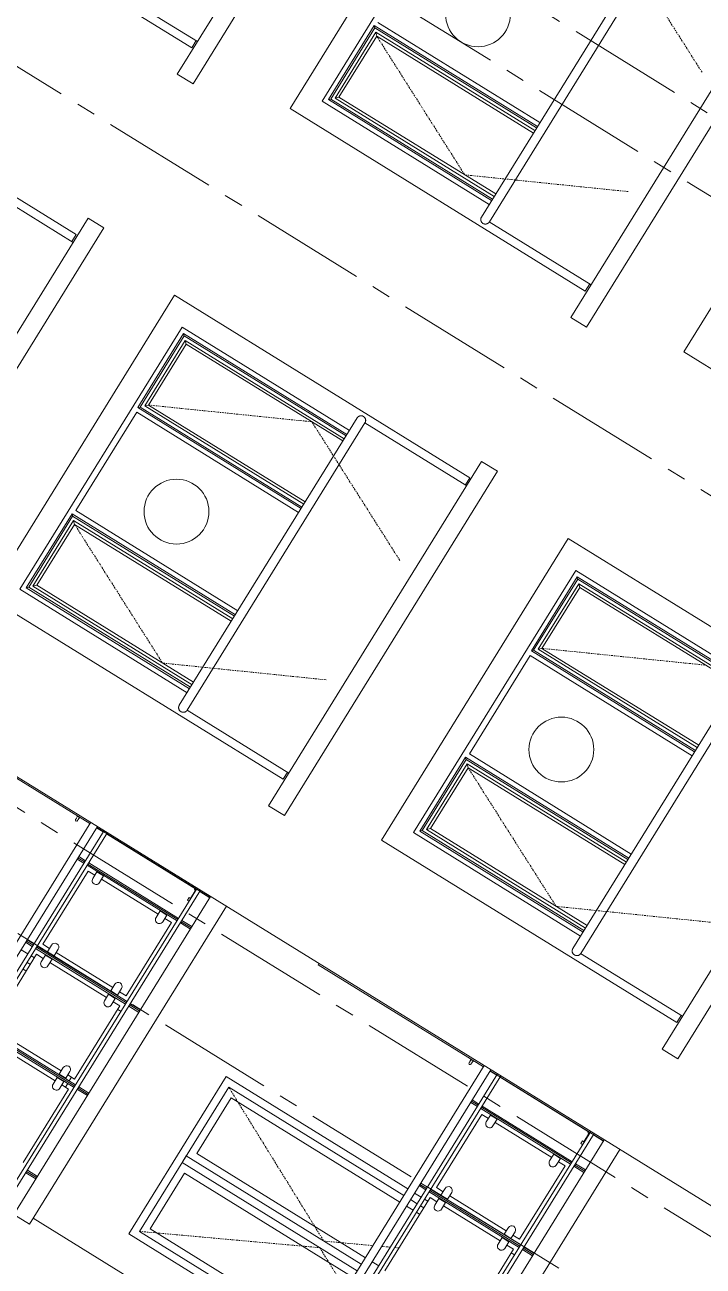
# Model space of a CAD drawing. Header units: millimetres. Extents: x 1373 to 40779, y 1939 to 6439.
# Drawn here: x 2848.1 to 2958, y 3296.5 to 3497.8 of the extents above; entities that cross this region are included whole.
import ezdxf

# ---------------------------------------------------------------- set-up
doc = ezdxf.new("R2010")
doc.units = ezdxf.units.MM
doc.linetypes.add('Center', pattern=[3, 1.2, -0.6, 0.6, -0.6])
doc.linetypes.add('IMPORT-CENTER2', pattern=[112.5, 75, -12.5, 12.5, -12.5])
for name, color, linetype, lineweight in [('A-DOOR', 31, 'Continuous', 18), ('A-DOOR-FRAM', 31, 'Continuous', 18), ('A-FLOR', 192, 'Continuous', 30), ('A-FLOR-HRAL', 11, 'Continuous', 18), ('A-GLAZ', 151, 'Continuous', 18), ('A-WALL', 20, 'Continuous', 9), ('HESAPLAMALAR', 2, 'Continuous', 30), ('S-GRID', 252, 'IMPORT-CENTER2', 5)]:
    doc.layers.add(name, color=color, linetype=linetype, lineweight=lineweight)
doc.layers.add('Çember', color=7, linetype='Continuous')

# ---------------------------------------------------------------- blocks, each defined once
blk = doc.blocks.new('_MB_KAPI_CAMLI_B - _m_kapı_90_camlı-2079224-ÖN GÖRÜNÜŞ')
at = {"layer": 'A-DOOR'}
for p, q in [((1027.19, 500), (1027.19, 501.22)), ((1028.69, 500.7), (1027.19, 500.7)), ((1027.19, 498.78), (1027.19, 500)), ((1027.19, 499.3), (1028.69, 499.3)), ((1027.92, 410.17), (1027.92, 410.81)), ((1036.09, 411.5), (1034.09, 411.5)), ((1034.09, 411.5), (1034.09, 410.18)), ((1036.09, 411.5), (1036.09, 410.18)), ((1034.09, 410.5), (1028.34, 410.5)), ((1028.34, 410.5), (1028.34, 410.24))]:
    blk.add_line(p, q, dxfattribs=at)
at = {"layer": 'A-DOOR', "flags": 128}
for points in [[(1029.69, 500.7), (1029.69, 500.7), (1029.68, 500.7), (1029.68, 500.7), (1029.67, 500.7), (1029.67, 500.7), (1029.66, 500.7), (1029.65, 500.7), (1029.64, 500.7), (1029.62, 500.7), (1029.61, 500.7), (1029.59, 500.7), (1029.57, 500.7), (1029.55, 500.7), (1029.53, 500.7), (1029.51, 500.7), (1029.49, 500.7), (1029.46, 500.7), (1029.44, 500.7), (1029.41, 500.7), (1029.38, 500.7), (1029.35, 500.7), (1029.32, 500.7), (1029.29, 500.7), (1029.26, 500.7), (1029.23, 500.7), (1029.19, 500.7), (1029.16, 500.7), (1029.12, 500.7), (1029.09, 500.7), (1029.05, 500.7), (1029.01, 500.7), (1028.97, 500.7), (1028.94, 500.7), (1028.9, 500.7), (1028.86, 500.7), (1028.82, 500.7), (1028.78, 500.7), (1028.74, 500.7), (1028.7, 500.7), (1028.69, 500.7)], [(1028.69, 499.3), (1028.73, 499.3), (1028.77, 499.3), (1028.81, 499.3), (1028.85, 499.3), (1028.89, 499.3), (1028.92, 499.3), (1028.96, 499.3), (1029, 499.3), (1029.04, 499.3), (1029.08, 499.3), (1029.11, 499.3), (1029.15, 499.3), (1029.18, 499.3), (1029.22, 499.3), (1029.25, 499.3), (1029.28, 499.3), (1029.32, 499.3), (1029.35, 499.3), (1029.38, 499.3), (1029.4, 499.3), (1029.43, 499.3), (1029.46, 499.3), (1029.48, 499.3), (1029.51, 499.3), (1029.53, 499.3), (1029.55, 499.3), (1029.57, 499.3), (1029.59, 499.3), (1029.6, 499.3), (1029.62, 499.3), (1029.63, 499.3), (1029.64, 499.3), (1029.66, 499.3), (1029.66, 499.3), (1029.67, 499.3), (1029.68, 499.3), (1029.68, 499.3), (1029.69, 499.3), (1029.69, 499.3)], [(1027.06, 411.74), (1027.13, 411.7), (1027.2, 411.66), (1027.27, 411.62), (1027.33, 411.57), (1027.39, 411.52), (1027.45, 411.46), (1027.51, 411.41), (1027.56, 411.35), (1027.62, 411.29), (1027.67, 411.23), (1027.71, 411.16), (1027.76, 411.1), (1027.8, 411.03), (1027.84, 410.96), (1027.88, 410.89), (1027.91, 410.82), (1027.92, 410.81)], [(1027.92, 410.81), (1027.93, 410.79), (1027.94, 410.77), (1027.95, 410.75), (1027.96, 410.73), (1027.97, 410.72), (1027.98, 410.7), (1027.99, 410.68), (1028.01, 410.67), (1028.02, 410.65), (1028.04, 410.64), (1028.05, 410.62), (1028.07, 410.61), (1028.08, 410.6), (1028.1, 410.59), (1028.12, 410.57), (1028.14, 410.56), (1028.16, 410.55), (1028.17, 410.54), (1028.19, 410.54), (1028.21, 410.53), (1028.23, 410.52), (1028.25, 410.52), (1028.27, 410.51), (1028.29, 410.51), (1028.31, 410.5), (1028.33, 410.5), (1028.34, 410.5)]]:
    blk.add_lwpolyline(points, dxfattribs=at)
at = {"layer": 'A-DOOR'}
for start, end in [(60, 105), (255, 300), (0, 30), (330, 0)]:
    blk.add_arc((1029.69, 500), 0.7, start, end, dxfattribs=at)
at = {"layer": 'A-DOOR-FRAM'}
for p, q in [((1027.09, 617.5), (1026.09, 617.5)), ((1027.09, 617.5), (1027.09, 491.44)), ((1027.09, 486.36), (1027.09, 481.28)), ((1027.09, 478.74), (1027.09, 410.16)), ((1027.09, 407.62), (1027.09, 400))]:
    blk.add_line(p, q, dxfattribs=at)
blk = doc.blocks.new('A$C06b003cd')
at = {"layer": 'A-FLOR', "color": 1, "lineweight": 20}
for p, q in [((2756.15, 1784.05), (2998.66, 1784.05)), ((2998.66, 1784.05), (2998.66, 1772.05)), ((2998.66, 1772.05), (2756.15, 1772.05)), ((2756.15, 1484.05), (2998.66, 1484.05)), ((2998.66, 1472.05), (2756.15, 1472.05))]:
    blk.add_line(p, q, dxfattribs=at)
at = {"layer": 'A-FLOR-HRAL'}
for p, q in [((2756.15, 1875.49), (2998.66, 1875.49)), ((2756.15, 1870.41), (2998.66, 1870.41)), ((2756.88, 1784.05), (2756.88, 1870.41)), ((2779.13, 1865.33), (2779.13, 1870.41)), ((2781.03, 1870.41), (2781.03, 1865.33)), ((2842.63, 1865.33), (2842.63, 1870.41)), ((2844.53, 1870.41), (2844.53, 1865.33)), ((2756.15, 1865.33), (2997.33, 1865.33)), ((2756.15, 1862.79), (2997.33, 1862.79)), ((2779.13, 1794.21), (2779.13, 1862.79)), ((2781.03, 1862.79), (2781.03, 1794.21)), ((2839.77, 1860.25), (2783.89, 1860.25)), ((2783.89, 1860.25), (2783.89, 1855.17)), ((2839.77, 1855.17), (2839.77, 1860.25)), ((2842.63, 1794.21), (2842.63, 1862.79)), ((2844.53, 1862.79), (2844.53, 1794.21)), ((2903.27, 1860.25), (2847.39, 1860.25)), ((2847.39, 1860.25), (2847.39, 1855.17)), ((2906.13, 1794.21), (2906.13, 1862.79)), ((2908.03, 1862.79), (2908.03, 1794.21)), ((2786.43, 1855.17), (2781.35, 1855.17)), ((2781.35, 1855.17), (2781.35, 1850.09)), ((2842.31, 1855.17), (2837.23, 1855.17)), ((2842.31, 1850.09), (2842.31, 1855.17)), ((2849.93, 1855.17), (2844.85, 1855.17)), ((2844.85, 1855.17), (2844.85, 1850.09)), ((2781.35, 1850.09), (2786.43, 1850.09)), ((2783.89, 1850.09), (2783.89, 1806.91)), ((2837.23, 1850.09), (2842.31, 1850.09)), ((2839.77, 1806.91), (2839.77, 1850.09)), ((2844.85, 1850.09), (2849.93, 1850.09)), ((2847.39, 1850.09), (2847.39, 1806.91)), ((2903.27, 1806.91), (2903.27, 1850.09)), ((2910.89, 1850.09), (2910.89, 1806.91)), ((2786.43, 1806.91), (2781.35, 1806.91)), ((2781.35, 1806.91), (2781.35, 1801.83)), ((2842.31, 1806.91), (2837.23, 1806.91)), ((2842.31, 1801.83), (2842.31, 1806.91)), ((2849.93, 1806.91), (2844.85, 1806.91)), ((2844.85, 1806.91), (2844.85, 1801.83)), ((2905.81, 1806.91), (2900.73, 1806.91)), ((2905.81, 1801.83), (2905.81, 1806.91)), ((2913.43, 1806.91), (2908.35, 1806.91)), ((2908.35, 1806.91), (2908.35, 1801.83)), ((2781.35, 1801.83), (2786.43, 1801.83)), ((2783.89, 1801.83), (2783.89, 1796.75)), ((2783.89, 1796.75), (2839.77, 1796.75)), ((2837.23, 1801.83), (2842.31, 1801.83)), ((2839.77, 1796.75), (2839.77, 1801.83)), ((2844.85, 1801.83), (2849.93, 1801.83)), ((2847.39, 1801.83), (2847.39, 1796.75)), ((2847.39, 1796.75), (2903.27, 1796.75)), ((2900.73, 1801.83), (2905.81, 1801.83)), ((2903.27, 1796.75), (2903.27, 1801.83)), ((2908.35, 1801.83), (2913.43, 1801.83)), ((2910.89, 1801.83), (2910.89, 1796.75)), ((2910.89, 1796.75), (2966.77, 1796.75)), ((2756.15, 1794.21), (2997.33, 1794.21)), ((2756.15, 1791.67), (2997.33, 1791.67)), ((2779.13, 1784.05), (2779.13, 1791.67)), ((2781.03, 1791.67), (2781.03, 1784.05)), ((2842.63, 1784.05), (2842.63, 1791.67)), ((2844.53, 1791.67), (2844.53, 1784.05)), ((2906.13, 1784.05), (2906.13, 1791.67)), ((2908.03, 1791.67), (2908.03, 1784.05)), ((2969.63, 1784.05), (2969.63, 1791.67)), ((2971.53, 1791.67), (2971.53, 1784.05)), ((2756.15, 1575.49), (2998.66, 1575.49)), ((2756.15, 1570.41), (2998.66, 1570.41)), ((2756.88, 1484.05), (2756.88, 1570.41)), ((2779.13, 1565.33), (2779.13, 1570.41)), ((2781.03, 1570.41), (2781.03, 1565.33)), ((2842.63, 1565.33), (2842.63, 1570.41)), ((2844.53, 1570.41), (2844.53, 1565.33)), ((2756.15, 1565.33), (2997.33, 1565.33)), ((2756.15, 1562.79), (2997.33, 1562.79)), ((2779.13, 1494.21), (2779.13, 1562.79)), ((2781.03, 1562.79), (2781.03, 1494.21)), ((2842.63, 1494.21), (2842.63, 1562.79)), ((2844.53, 1562.79), (2844.53, 1494.21)), ((2786.43, 1555.17), (2781.35, 1555.17)), ((2781.35, 1555.17), (2781.35, 1550.09)), ((2839.77, 1560.25), (2783.89, 1560.25)), ((2783.89, 1560.25), (2783.89, 1555.17)), ((2842.31, 1555.17), (2837.23, 1555.17)), ((2839.77, 1555.17), (2839.77, 1560.25)), ((2842.31, 1550.09), (2842.31, 1555.17)), ((2849.93, 1555.17), (2844.85, 1555.17)), ((2844.85, 1555.17), (2844.85, 1550.09)), ((2903.27, 1560.25), (2847.39, 1560.25)), ((2847.39, 1560.25), (2847.39, 1555.17)), ((2781.35, 1550.09), (2786.43, 1550.09)), ((2783.89, 1550.09), (2783.89, 1506.91)), ((2837.23, 1550.09), (2842.31, 1550.09)), ((2839.77, 1506.91), (2839.77, 1550.09)), ((2844.85, 1550.09), (2849.93, 1550.09)), ((2847.39, 1550.09), (2847.39, 1506.91)), ((2786.43, 1506.91), (2781.35, 1506.91)), ((2781.35, 1506.91), (2781.35, 1501.83)), ((2842.31, 1506.91), (2837.23, 1506.91)), ((2842.31, 1501.83), (2842.31, 1506.91)), ((2849.93, 1506.91), (2844.85, 1506.91)), ((2844.85, 1506.91), (2844.85, 1501.83)), ((2781.35, 1501.83), (2786.43, 1501.83)), ((2783.89, 1501.83), (2783.89, 1496.75)), ((2837.23, 1501.83), (2842.31, 1501.83)), ((2839.77, 1496.75), (2839.77, 1501.83)), ((2844.85, 1501.83), (2849.93, 1501.83)), ((2847.39, 1501.83), (2847.39, 1496.75)), ((2756.15, 1494.21), (2997.33, 1494.21)), ((2756.15, 1491.67), (2997.33, 1491.67)), ((2779.13, 1484.05), (2779.13, 1491.67)), ((2781.03, 1491.67), (2781.03, 1484.05)), ((2783.89, 1496.75), (2839.77, 1496.75)), ((2842.63, 1484.05), (2842.63, 1491.67)), ((2844.53, 1491.67), (2844.53, 1484.05)), ((2847.39, 1496.75), (2903.27, 1496.75))]:
    blk.add_line(p, q, dxfattribs=at)
at = {"layer": 'A-FLOR-HRAL', "linetype": 'Continuous'}
for p, q in [((2780.08, 1865.33), (2780.08, 1870.41)), ((2843.58, 1865.33), (2843.58, 1870.41)), ((2780.08, 1794.21), (2780.08, 1862.79)), ((2843.58, 1794.21), (2843.58, 1862.79)), ((2907.08, 1794.21), (2907.08, 1862.79)), ((2780.08, 1784.05), (2780.08, 1791.67)), ((2843.58, 1784.05), (2843.58, 1791.67)), ((2907.08, 1784.05), (2907.08, 1791.67)), ((2970.58, 1784.05), (2970.58, 1791.67)), ((2780.08, 1565.33), (2780.08, 1570.41)), ((2843.58, 1565.33), (2843.58, 1570.41)), ((2780.08, 1494.21), (2780.08, 1562.79)), ((2843.58, 1494.21), (2843.58, 1562.79)), ((2780.08, 1484.05), (2780.08, 1491.67)), ((2843.58, 1484.05), (2843.58, 1491.67))]:
    blk.add_line(p, q, dxfattribs=at)
at = {"layer": 'A-FLOR-HRAL'}
for centre, start, end in [((2786.43, 1852.63), 270, 90), ((2837.23, 1852.63), 90, 270), ((2849.93, 1852.63), 270, 90), ((2786.43, 1804.37), 270, 90), ((2837.23, 1804.37), 90, 270), ((2849.93, 1804.37), 270, 90), ((2900.73, 1804.37), 90, 270), ((2913.43, 1804.37), 270, 90), ((2786.43, 1552.63), 270, 90), ((2837.23, 1552.63), 90, 270), ((2849.93, 1552.63), 270, 90), ((2786.43, 1504.37), 270, 90), ((2837.23, 1504.37), 90, 270), ((2849.93, 1504.37), 270, 90)]:
    blk.add_arc(centre, 2.54, start, end, dxfattribs=at)
at = {"layer": 'A-GLAZ'}
for p, q in [((2294.42, 2084.05), (2294.42, 2309.05)), ((2436.78, 2309.05), (2436.78, 2084.05)), ((2288.98, 2160.68), (2288.98, 2083.05)), ((2442.22, 2160.68), (2442.22, 2083.05)), ((2051.42, 2083.05), (2313.92, 2083.05)), ((2288.98, 2084.05), (2294.42, 2084.05)), ((2313.92, 2071.05), (2313.92, 2083.05)), ((2423.78, 2083.05), (2686.29, 2083.05)), ((2423.78, 2071.05), (2423.78, 2083.05)), ((2436.78, 2084.05), (2442.22, 2084.05)), ((2313.92, 2071.05), (2051.42, 2071.05)), ((2686.29, 2071.05), (2423.78, 2071.05)), ((2294.42, 2009.05), (2064.42, 2009.05)), ((2294.42, 1784.05), (2294.42, 2009.05)), ((2666.78, 2009.05), (2436.78, 2009.05)), ((2436.78, 2009.05), (2436.78, 1784.05)), ((2666.78, 1784.05), (2666.78, 2009.05)), ((2079.42, 1994.05), (2279.42, 1994.05)), ((2216.92, 1990.05), (2216.92, 1866.58)), ((2219.92, 1991.05), (2276.42, 1991.05)), ((2219.92, 1866.58), (2219.92, 1991.05)), ((2219.92, 1991.05), (2221.08, 1989.89)), ((2221.08, 1989.89), (2275.25, 1989.89)), ((2221.08, 1989.89), (2221.08, 1866.58)), ((2275.25, 1989.89), (2276.42, 1991.05)), ((2275.25, 1989.89), (2275.25, 1866.58)), ((2276.42, 1991.05), (2276.42, 1866.58)), ((2279.42, 1994.05), (2279.42, 1866.58)), ((2451.78, 1866.58), (2451.78, 1994.05)), ((2451.78, 1994.05), (2651.78, 1994.05)), ((2454.78, 1866.57), (2454.78, 1991.05)), ((2455.86, 1989.97), (2454.78, 1991.05)), ((2454.78, 1991.05), (2511.28, 1991.05)), ((2455.86, 1866.57), (2455.86, 1989.97)), ((2510.21, 1989.97), (2455.86, 1989.97)), ((2511.28, 1991.05), (2510.21, 1989.97)), ((2510.21, 1989.97), (2510.21, 1866.58)), ((2511.28, 1991.05), (2511.28, 1866.58)), ((2514.28, 1866.58), (2514.28, 1990.05)), ((2514.28, 1990.05), (2589.28, 1990.05)), ((2589.28, 1990.05), (2589.28, 1866.58)), ((2592.28, 1991.05), (2648.78, 1991.05)), ((2592.28, 1866.58), (2592.28, 1991.05)), ((2592.28, 1991.05), (2593.45, 1989.89)), ((2593.45, 1989.89), (2647.62, 1989.89)), ((2593.45, 1989.89), (2593.45, 1866.58)), ((2647.62, 1989.89), (2648.78, 1991.05)), ((2647.62, 1989.89), (2647.62, 1866.58)), ((2648.78, 1991.05), (2648.78, 1866.58)), ((2651.78, 1994.05), (2651.78, 1866.58)), ((2273.3, 1987.93), (2223.03, 1987.93)), ((2223.03, 1866.58), (2223.03, 1987.93)), ((2223.03, 1987.93), (2224.92, 1986.05)), ((2271.42, 1986.05), (2224.92, 1986.05)), ((2224.92, 1986.05), (2224.92, 1866.58)), ((2271.42, 1986.05), (2273.3, 1987.93)), ((2271.42, 1866.58), (2271.42, 1986.05)), ((2273.3, 1866.58), (2273.3, 1987.93)), ((2459.78, 1986.05), (2458.04, 1987.79)), ((2458.04, 1987.79), (2458.04, 1866.57)), ((2508.03, 1987.79), (2458.04, 1987.79)), ((2459.78, 1986.05), (2459.78, 1866.57)), ((2506.28, 1986.05), (2459.78, 1986.05)), ((2508.03, 1987.79), (2506.28, 1986.05)), ((2506.28, 1866.58), (2506.28, 1986.05)), ((2508.03, 1866.58), (2508.03, 1987.79)), ((2645.67, 1987.93), (2595.4, 1987.93)), ((2595.4, 1866.58), (2595.4, 1987.93)), ((2595.4, 1987.93), (2597.28, 1986.05)), ((2643.78, 1986.05), (2597.28, 1986.05)), ((2597.28, 1986.05), (2597.28, 1866.58)), ((2643.78, 1986.05), (2645.67, 1987.93)), ((2643.78, 1866.58), (2643.78, 1986.05)), ((2645.67, 1866.58), (2645.67, 1987.93)), ((2288.98, 1866.58), (2069.85, 1866.58)), ((2069.85, 1860.58), (2288.98, 1860.58)), ((2288.98, 1860.68), (2288.98, 1783.05)), ((2661.35, 1866.58), (2442.22, 1866.58)), ((2442.22, 1860.68), (2442.22, 1783.05)), ((2442.22, 1860.58), (2661.35, 1860.58)), ((2661.35, 1860.68), (2661.35, 1783.05)), ((2855.15, 1862.79), (2855.15, 1860.25)), ((2860.15, 1862.79), (2860.15, 1860.25)), ((2903.27, 1799.05), (2906.13, 1799.05)), ((2910.89, 1799.05), (2908.03, 1799.05)), ((2908.03, 1799.05), (2910.89, 1799.05)), ((2051.42, 1783.05), (2313.92, 1783.05)), ((2288.98, 1784.05), (2294.42, 1784.05)), ((2313.92, 1771.05), (2313.92, 1783.05)), ((2423.78, 1783.05), (2686.29, 1783.05)), ((2423.78, 1771.05), (2423.78, 1783.05)), ((2436.78, 1784.05), (2442.22, 1784.05)), ((2661.35, 1784.05), (2666.78, 1784.05)), ((2686.29, 1771.05), (2686.29, 1783.05)), ((2313.92, 1771.05), (2051.42, 1771.05)), ((2686.29, 1771.05), (2423.78, 1771.05)), ((2294.42, 1709.05), (2064.42, 1709.05)), ((2294.42, 1484.05), (2294.42, 1709.05)), ((2666.78, 1709.05), (2436.78, 1709.05)), ((2436.78, 1709.05), (2436.78, 1484.05)), ((2666.78, 1484.05), (2666.78, 1709.05)), ((2855.15, 1709.05), (2965.15, 1709.05)), ((2855.15, 1709.05), (2855.15, 1575.49)), ((2912.65, 1709.05), (2907.65, 1709.05)), ((2907.65, 1575.49), (2907.65, 1709.05)), ((2912.65, 1709.05), (2912.65, 1575.49)), ((2965.15, 1575.49), (2965.15, 1709.05)), ((2860.15, 1704.05), (2902.65, 1704.05)), ((2860.15, 1704.05), (2860.15, 1575.49)), ((2902.65, 1575.49), (2902.65, 1704.05)), ((2917.65, 1704.05), (2960.15, 1704.05)), ((2917.65, 1704.05), (2917.65, 1575.49)), ((2960.15, 1575.49), (2960.15, 1704.05)), ((2451.78, 1566.58), (2451.78, 1694.05)), ((2451.78, 1694.05), (2651.78, 1694.05)), ((2454.78, 1566.57), (2454.78, 1691.05)), ((2455.86, 1689.97), (2454.78, 1691.05)), ((2454.78, 1691.05), (2511.28, 1691.05)), ((2511.28, 1691.05), (2510.21, 1689.97)), ((2511.28, 1691.05), (2511.28, 1566.58)), ((2592.28, 1691.05), (2648.78, 1691.05)), ((2592.28, 1566.58), (2592.28, 1691.05)), ((2592.28, 1691.05), (2593.45, 1689.89)), ((2647.62, 1689.89), (2648.78, 1691.05)), ((2648.78, 1691.05), (2648.78, 1566.58)), ((2651.78, 1694.05), (2651.78, 1566.58)), ((2455.86, 1566.57), (2455.86, 1689.97)), ((2510.21, 1689.97), (2455.86, 1689.97)), ((2459.78, 1686.05), (2458.04, 1687.79)), ((2458.04, 1687.79), (2458.04, 1566.57)), ((2508.03, 1687.79), (2458.04, 1687.79)), ((2459.78, 1686.05), (2459.78, 1566.57)), ((2506.28, 1686.05), (2459.78, 1686.05)), ((2508.03, 1687.79), (2506.28, 1686.05)), ((2506.28, 1566.58), (2506.28, 1686.05)), ((2508.03, 1566.58), (2508.03, 1687.79)), ((2510.21, 1689.97), (2510.21, 1566.58)), ((2514.28, 1566.58), (2514.28, 1690.05)), ((2514.28, 1690.05), (2589.28, 1690.05)), ((2589.28, 1690.05), (2589.28, 1566.58)), ((2593.45, 1689.89), (2647.62, 1689.89)), ((2593.45, 1689.89), (2593.45, 1566.58)), ((2645.67, 1687.93), (2595.4, 1687.93)), ((2595.4, 1566.58), (2595.4, 1687.93)), ((2595.4, 1687.93), (2597.28, 1686.05)), ((2643.78, 1686.05), (2597.28, 1686.05)), ((2597.28, 1686.05), (2597.28, 1566.58)), ((2643.78, 1686.05), (2645.67, 1687.93)), ((2643.78, 1566.58), (2643.78, 1686.05)), ((2645.67, 1566.58), (2645.67, 1687.93)), ((2647.62, 1689.89), (2647.62, 1566.58)), ((2855.15, 1570.41), (2855.15, 1565.33)), ((2860.15, 1570.41), (2860.15, 1565.33)), ((2902.65, 1565.33), (2902.65, 1570.41)), ((2661.35, 1566.58), (2442.22, 1566.58)), ((2855.15, 1562.79), (2855.15, 1560.25)), ((2860.15, 1562.79), (2860.15, 1560.25)), ((2442.22, 1560.58), (2661.35, 1560.58)), ((2661.35, 1560.68), (2661.35, 1483.05)), ((2423.78, 1483.05), (2686.29, 1483.05)), ((2661.35, 1484.05), (2666.78, 1484.05)), ((2686.29, 1471.05), (2686.29, 1483.05)), ((2686.29, 1471.05), (2423.78, 1471.05))]:
    blk.add_line(p, q, dxfattribs=at)
at = {"layer": 'A-GLAZ', "linetype": 'Center'}
for p, q in [((2224.92, 1986.05), (2271.42, 1890.2)), ((2506.28, 1986.05), (2459.78, 1890.2)), ((2597.28, 1986.05), (2643.78, 1890.2)), ((2133.92, 1794.35), (2087.42, 1890.2)), ((2224.92, 1794.35), (2271.42, 1890.2)), ((2506.28, 1794.35), (2459.78, 1890.2)), ((2597.28, 1794.35), (2643.78, 1890.2)), ((2855.15, 1709.05), (2907.65, 1604.05)), ((2965.15, 1709.05), (2912.65, 1604.05)), ((2506.28, 1686.05), (2459.78, 1590.2)), ((2597.28, 1686.05), (2643.78, 1590.2)), ((2907.65, 1604.05), (2893.37, 1575.49)), ((2912.65, 1604.05), (2926.93, 1575.49)), ((2597.28, 1494.35), (2643.78, 1590.2)), ((2890.83, 1570.41), (2888.29, 1565.33)), ((2887.02, 1562.79), (2885.75, 1560.25))]:
    blk.add_line(p, q, dxfattribs=at)
at = {"layer": 'A-GLAZ'}
for points, knots in [([(2288.98, 1866.58), (2289.05, 1866.58), (2289.18, 1866.58), (2289.38, 1866.56), (2289.57, 1866.52), (2289.76, 1866.48), (2289.95, 1866.42), (2290.13, 1866.35), (2290.31, 1866.27), (2290.49, 1866.18), (2290.65, 1866.08), (2290.87, 1865.92), (2291.06, 1865.75), (2291.24, 1865.56), (2291.41, 1865.36), (2291.59, 1865.08), (2291.76, 1864.73), (2291.93, 1864.23), (2291.98, 1863.84), (2291.98, 1863.58)], [0.5, 0.5, 0.5, 0.5, 0.5208333, 0.5416667, 0.5625, 0.5833333, 0.6041667, 0.625, 0.6458333, 0.6666667, 0.6875, 0.7083333, 0.75, 0.7708333, 0.7916667, 0.8333333, 0.875, 0.9166667, 1, 1, 1, 1]), ([(2291.98, 1863.58), (2291.98, 1863.32), (2291.93, 1862.93), (2291.76, 1862.43), (2291.59, 1862.08), (2291.41, 1861.8), (2291.24, 1861.6), (2291.06, 1861.41), (2290.82, 1861.19), (2290.54, 1861.01), (2290.31, 1860.89), (2290.13, 1860.81), (2289.95, 1860.74), (2289.76, 1860.68), (2289.57, 1860.64), (2289.38, 1860.6), (2289.18, 1860.58), (2289.05, 1860.58), (2288.98, 1860.58)], [0, 0, 0, 0, 0.0833333, 0.125, 0.1666667, 0.2083333, 0.2291667, 0.25, 0.2916667, 0.3333333, 0.3541667, 0.375, 0.3958333, 0.4166667, 0.4375, 0.4583333, 0.4791667, 0.5, 0.5, 0.5, 0.5]), ([(2442.22, 1866.58), (2442.15, 1866.58), (2442.02, 1866.58), (2441.82, 1866.56), (2441.63, 1866.52), (2441.44, 1866.48), (2441.25, 1866.42), (2441.07, 1866.35), (2440.89, 1866.27), (2440.71, 1866.18), (2440.55, 1866.08), (2440.33, 1865.92), (2440.14, 1865.75), (2439.96, 1865.56), (2439.79, 1865.36), (2439.61, 1865.08), (2439.44, 1864.73), (2439.27, 1864.23), (2439.22, 1863.84), (2439.22, 1863.58)], [0.5, 0.5, 0.5, 0.5, 0.5208333, 0.5416667, 0.5625, 0.5833333, 0.6041667, 0.625, 0.6458333, 0.6666667, 0.6875, 0.7083333, 0.75, 0.7708333, 0.7916667, 0.8333333, 0.875, 0.9166667, 1, 1, 1, 1]), ([(2439.22, 1863.58), (2439.22, 1863.32), (2439.27, 1862.93), (2439.44, 1862.43), (2439.61, 1862.08), (2439.79, 1861.8), (2439.96, 1861.6), (2440.14, 1861.41), (2440.38, 1861.19), (2440.66, 1861.01), (2440.89, 1860.89), (2441.07, 1860.81), (2441.25, 1860.74), (2441.44, 1860.68), (2441.63, 1860.64), (2441.82, 1860.6), (2442.02, 1860.58), (2442.15, 1860.58), (2442.22, 1860.58)], [0, 0, 0, 0, 0.0833333, 0.125, 0.1666667, 0.2083333, 0.2291667, 0.25, 0.2916667, 0.3333333, 0.3541667, 0.375, 0.3958333, 0.4166667, 0.4375, 0.4583333, 0.4791667, 0.5, 0.5, 0.5, 0.5]), ([(2661.35, 1866.58), (2661.42, 1866.58), (2661.55, 1866.58), (2661.74, 1866.56), (2661.94, 1866.52), (2662.13, 1866.48), (2662.32, 1866.42), (2662.5, 1866.35), (2662.68, 1866.27), (2662.85, 1866.18), (2663.02, 1866.08), (2663.23, 1865.92), (2663.43, 1865.75), (2663.61, 1865.56), (2663.78, 1865.36), (2663.96, 1865.08), (2664.13, 1864.73), (2664.3, 1864.23), (2664.35, 1863.84), (2664.35, 1863.58)], [0.5, 0.5, 0.5, 0.5, 0.5208333, 0.5416667, 0.5625, 0.5833333, 0.6041667, 0.625, 0.6458333, 0.6666667, 0.6875, 0.7083333, 0.75, 0.7708333, 0.7916667, 0.8333333, 0.875, 0.9166667, 1, 1, 1, 1]), ([(2664.35, 1863.58), (2664.35, 1863.32), (2664.3, 1862.93), (2664.13, 1862.43), (2663.96, 1862.08), (2663.78, 1861.8), (2663.61, 1861.6), (2663.43, 1861.41), (2663.18, 1861.19), (2662.91, 1861.01), (2662.68, 1860.89), (2662.5, 1860.81), (2662.32, 1860.74), (2662.13, 1860.68), (2661.94, 1860.64), (2661.74, 1860.6), (2661.55, 1860.58), (2661.42, 1860.58), (2661.35, 1860.58)], [0, 0, 0, 0, 0.0833333, 0.125, 0.1666667, 0.2083333, 0.2291667, 0.25, 0.2916667, 0.3333333, 0.3541667, 0.375, 0.3958333, 0.4166667, 0.4375, 0.4583333, 0.4791667, 0.5, 0.5, 0.5, 0.5]), ([(2661.35, 1566.58), (2661.42, 1566.58), (2661.55, 1566.58), (2661.74, 1566.56), (2661.94, 1566.52), (2662.13, 1566.48), (2662.32, 1566.42), (2662.5, 1566.35), (2662.68, 1566.27), (2662.85, 1566.18), (2663.02, 1566.08), (2663.23, 1565.92), (2663.43, 1565.75), (2663.61, 1565.56), (2663.78, 1565.36), (2663.96, 1565.08), (2664.13, 1564.73), (2664.3, 1564.23), (2664.35, 1563.84), (2664.35, 1563.58)], [0.5, 0.5, 0.5, 0.5, 0.5208333, 0.5416667, 0.5625, 0.5833333, 0.6041667, 0.625, 0.6458333, 0.6666667, 0.6875, 0.7083333, 0.75, 0.7708333, 0.7916667, 0.8333333, 0.875, 0.9166667, 1, 1, 1, 1]), ([(2664.35, 1563.58), (2664.35, 1563.32), (2664.3, 1562.93), (2664.13, 1562.43), (2663.96, 1562.08), (2663.78, 1561.8), (2663.61, 1561.6), (2663.43, 1561.41), (2663.18, 1561.19), (2662.91, 1561.01), (2662.68, 1560.89), (2662.5, 1560.81), (2662.32, 1560.74), (2662.13, 1560.68), (2661.94, 1560.64), (2661.74, 1560.6), (2661.55, 1560.58), (2661.42, 1560.58), (2661.35, 1560.58)], [0, 0, 0, 0, 0.0833333, 0.125, 0.1666667, 0.2083333, 0.2291667, 0.25, 0.2916667, 0.3333333, 0.3541667, 0.375, 0.3958333, 0.4166667, 0.4375, 0.4583333, 0.4791667, 0.5, 0.5, 0.5, 0.5])]:
    blk.add_open_spline(points, degree=3, knots=knots, dxfattribs=at)
at = {"layer": 'A-WALL'}
for p, q in [((2756.15, 1184.05), (2756.15, 2372.05)), ((2850.15, 1865.33), (2850.15, 1870.41)), ((2850.15, 1860.25), (2850.15, 1862.79)), ((2850.15, 1794.21), (2850.15, 1796.75)), ((2994.15, 1575.49), (2994.15, 1772.05)), ((2850.15, 1575.49), (2850.15, 1714.05)), ((2850.15, 1714.05), (2970.15, 1714.05)), ((2970.15, 1714.05), (2970.15, 1575.49)), ((2850.15, 1565.33), (2850.15, 1570.41)), ((2850.15, 1560.25), (2850.15, 1562.79)), ((2850.15, 1494.21), (2850.15, 1496.75))]:
    blk.add_line(p, q, dxfattribs=at)
at = {"layer": 'S-GRID', "lineweight": 18}
for p, q in [((2154.42, 2.71), (2154.42, 2897.19)), ((2199.42, 2.71), (2199.42, 2897.19)), ((2364.42, 2.71), (2364.42, 2897.19)), ((2773.18, 2.71), (2773.18, 2897.19)), ((2842.4, 2.71), (2842.4, 2897.19))]:
    blk.add_line(p, q, dxfattribs=at)
at = {"layer": 'Çember', "color": 1, "linetype": 'Continuous', "lineweight": 5}
for centre in [(2178.36, 1937.64), (2555.49, 1934.22), (2555.49, 1640.81)]:
    blk.add_circle(centre, 21.02, dxfattribs=at)
at = {"layer": 'A-DOOR'}
for p in [(1730.06, 1384.05), (1730.06, 1084.05)]:
    blk.add_blockref('_MB_KAPI_CAMLI_B - _m_kapı_90_camlı-2079224-ÖN GÖRÜNÜŞ', p, dxfattribs=at)

msp = doc.modelspace()

# ---------------------------------------------------------------- block references
at = {"layer": 'HESAPLAMALAR', "color": 4, "xscale": -0.25, "yscale": 0.25, "zscale": 0.25, "rotation": 58.25914932388586}
msp.add_blockref('A$C06b003cd', (3619.98, 3707.76, 5059.08), dxfattribs=at)

doc.saveas('drawing.dxf')
